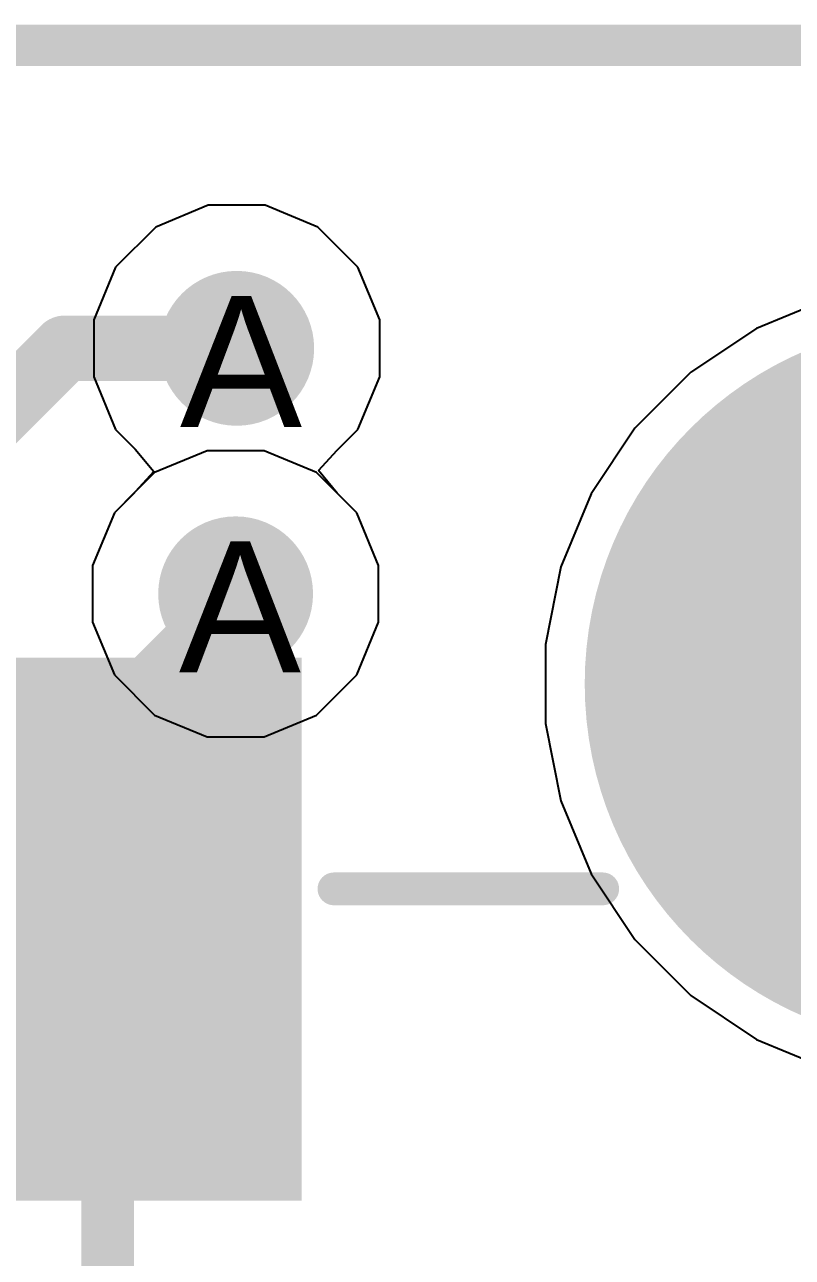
# Model space of a CAD drawing. Header units: inches. Extents: x 0 to 208, y 0 to 213.
# Drawn here: x 2.4208 to 2.5379, y 3.9048 to 4.0928 of the extents above; entities that cross this region are included whole.
import ezdxf

# ---------------------------------------------------------------- set-up
doc = ezdxf.new("R2010")
doc.units = ezdxf.units.IN
doc.header["$MEASUREMENT"] = 0
for name, color, linetype in [('Bottom Layer', 5, 'Continuous'), ('Bottom Solder', 6, 'Continuous'), ('Drill Drawing', 1, 'Continuous'), ('L2_GND1', 16, 'Continuous'), ('L3_SIG1', 76, 'Continuous'), ('L4_PWR', 90, 'Continuous'), ('L5_GND2', 156, 'Continuous'), ('L6_SIG2', 130, 'Continuous'), ('L7_GND3', 216, 'Continuous'), ('Multi-Layer', 9, 'Continuous'), ('Pad Holes', 156, 'Continuous'), ('Top Layer', 1, 'Continuous'), ('Top Overlay', 2, 'Continuous'), ('Top Paste', 8, 'Continuous'), ('Top Solder', 216, 'Continuous'), ('Via Holes', 16, 'Continuous')]:
    doc.layers.add(name, color=color, linetype=linetype)
doc.styles.add('Arial', font='', dxfattribs={"height": 0.2})
doc.styles.get('Arial').set_extended_font_data('Arial')

# ---------------------------------------------------------------- blocks, each defined once
blk = doc.blocks.new('10029449_111RLF_7')
at = {"layer": 'Bottom Layer'}
h = blk.add_hatch(color=5, dxfattribs=at)
edge = h.paths.add_edge_path()
edge.add_arc((-0.2854338, 0.0787398), 0.0511811, 0, 360)
at = {"layer": 'Bottom Solder'}
h = blk.add_hatch(color=6, dxfattribs=at)
edge = h.paths.add_edge_path()
edge.add_arc((-0.2854338, 0.0787398), 0.0551811, 0, 360)
at = {"layer": 'L2_GND1'}
h = blk.add_hatch(color=16, dxfattribs=at)
edge = h.paths.add_edge_path()
edge.add_arc((-0.2854338, 0.0787398), 0.0511811, 0, 360)
at = {"layer": 'L3_SIG1'}
h = blk.add_hatch(color=76, dxfattribs=at)
edge = h.paths.add_edge_path()
edge.add_arc((-0.2854338, 0.0787398), 0.0511811, 0, 360)
at = {"layer": 'L4_PWR'}
h = blk.add_hatch(color=90, dxfattribs=at)
edge = h.paths.add_edge_path()
edge.add_arc((-0.2854338, 0.0787398), 0.0511811, 0, 360)
at = {"layer": 'L5_GND2'}
h = blk.add_hatch(color=156, dxfattribs=at)
edge = h.paths.add_edge_path()
edge.add_arc((-0.2854338, 0.0787398), 0.0511811, 0, 360)
at = {"layer": 'L6_SIG2'}
h = blk.add_hatch(color=130, dxfattribs=at)
edge = h.paths.add_edge_path()
edge.add_arc((-0.2854338, 0.0787398), 0.0511811, 0, 360)
at = {"layer": 'L7_GND3'}
h = blk.add_hatch(color=216, dxfattribs=at)
edge = h.paths.add_edge_path()
edge.add_arc((-0.2854338, 0.0787398), 0.0511811, 0, 360)
at = {"layer": 'Multi-Layer'}
h = blk.add_hatch(color=9, dxfattribs=at)
edge = h.paths.add_edge_path()
edge.add_arc((-0.2854338, 0.0787398), 0.0511811, 0, 360)
at = {"layer": 'Pad Holes'}
h = blk.add_hatch(color=7, dxfattribs=at)
edge = h.paths.add_edge_path()
edge.add_arc((-0.2854338, 0.0787398), 0.0255905, 0, 360)
at = {"layer": 'Top Layer'}
for points in [[(-0.1830713, 0.15354335), (-0.1712603, 0.15354335), (-0.1712603, 0.07874025), (-0.1830713, 0.07874025)], [(-0.1633853, 0.15354335), (-0.1515743, 0.15354335), (-0.1515743, 0.07874025), (-0.1633853, 0.07874025)]]:
    blk.add_hatch(color=1, dxfattribs=at).paths.add_polyline_path(points)
h = blk.add_hatch(color=1, dxfattribs=at)
edge = h.paths.add_edge_path()
edge.add_arc((-0.2854338, 0.0787398), 0.0511811, 0, 360)
at = {"layer": 'Top Paste'}
for points in [[(-0.1830713, 0.15354335), (-0.1712603, 0.15354335), (-0.1712603, 0.07874025), (-0.1830713, 0.07874025)], [(-0.1633853, 0.15354335), (-0.1515743, 0.15354335), (-0.1515743, 0.07874025), (-0.1633853, 0.07874025)]]:
    blk.add_hatch(color=8, dxfattribs=at).paths.add_polyline_path(points)
at = {"layer": 'Top Solder'}
for points in [[(-0.1870713, 0.15754335), (-0.1672603, 0.15754335), (-0.1672603, 0.07474025), (-0.1870713, 0.07474025)], [(-0.1673853, 0.15754335), (-0.1475743, 0.15754335), (-0.1475743, 0.07474025), (-0.1673853, 0.07474025)], [(-0.1477013, 0.15754335), (-0.1278903, 0.15754335), (-0.1278903, 0.07474025), (-0.1477013, 0.07474025)]]:
    blk.add_hatch(color=216, dxfattribs=at).paths.add_polyline_path(points)
h = blk.add_hatch(color=216, dxfattribs=at)
edge = h.paths.add_edge_path()
edge.add_arc((-0.2854338, 0.0787398), 0.0551811, 0, 360)
at = {"layer": 'Top Overlay'}
blk.add_lwpolyline([(-0.1919998, 0.1099998, 0.005, 0.005, 0), (-0.2329998, 0.1099998, 0.005, 0.005, 0)], format="xyseb", dxfattribs=at)
for points in [[(-0.2342498, 0.1099998, 0.0025, 0.0025, 1), (-0.2317498, 0.1099998, 0.0025, 0.0025, 1)], [(-0.1932498, 0.1099998, 0.0025, 0.0025, 1), (-0.1907498, 0.1099998, 0.0025, 0.0025, 1)]]:
    blk.add_lwpolyline(points, format="xyseb", close=True, dxfattribs=at)

msp = doc.modelspace()

# ---------------------------------------------------------------- hatches: boundary and pattern name
at = {"layer": 'Bottom Layer'}
h = msp.add_hatch(color=5, dxfattribs=at)
edge = h.paths.add_edge_path()
edge.add_arc((2.4531658, 4.0434422), 0.011811, 0, 360)
h = msp.add_hatch(color=5, dxfattribs=at)
edge = h.paths.add_edge_path()
edge.add_arc((2.4529998, 4.0060002), 0.011811, 0, 360)
at = {"layer": 'L2_GND1'}
h = msp.add_hatch(color=16, dxfattribs=at)
edge = h.paths.add_edge_path()
edge.add_arc((2.4531658, 4.0434422), 0.011811, 0, 360)
h = msp.add_hatch(color=16, dxfattribs=at)
edge = h.paths.add_edge_path()
edge.add_arc((2.4529998, 4.0060002), 0.011811, 0, 360)
at = {"layer": 'L3_SIG1'}
h = msp.add_hatch(color=76, dxfattribs=at)
edge = h.paths.add_edge_path()
edge.add_arc((2.4531658, 4.0434422), 0.011811, 0, 360)
h = msp.add_hatch(color=76, dxfattribs=at)
edge = h.paths.add_edge_path()
edge.add_arc((2.4529998, 4.0060002), 0.011811, 0, 360)
at = {"layer": 'L4_PWR'}
h = msp.add_hatch(color=90, dxfattribs=at)
edge = h.paths.add_edge_path()
edge.add_arc((2.4531658, 4.0434422), 0.011811, 0, 360)
h = msp.add_hatch(color=90, dxfattribs=at)
edge = h.paths.add_edge_path()
edge.add_arc((2.4529998, 4.0060002), 0.011811, 0, 360)
at = {"layer": 'L5_GND2'}
h = msp.add_hatch(color=156, dxfattribs=at)
edge = h.paths.add_edge_path()
edge.add_arc((2.4531658, 4.0434422), 0.011811, 0, 360)
h = msp.add_hatch(color=156, dxfattribs=at)
edge = h.paths.add_edge_path()
edge.add_arc((2.4529998, 4.0060002), 0.011811, 0, 360)
at = {"layer": 'L6_SIG2'}
h = msp.add_hatch(color=130, dxfattribs=at)
edge = h.paths.add_edge_path()
edge.add_arc((2.4531658, 4.0434422), 0.011811, 0, 360)
h = msp.add_hatch(color=130, dxfattribs=at)
edge = h.paths.add_edge_path()
edge.add_arc((2.4529998, 4.0060002), 0.011811, 0, 360)
at = {"layer": 'L7_GND3'}
h = msp.add_hatch(color=216, dxfattribs=at)
edge = h.paths.add_edge_path()
edge.add_arc((2.4531658, 4.0434422), 0.011811, 0, 360)
h = msp.add_hatch(color=216, dxfattribs=at)
edge = h.paths.add_edge_path()
edge.add_arc((2.4529998, 4.0060002), 0.011811, 0, 360)
at = {"layer": 'Top Layer'}
h = msp.add_hatch(color=1, dxfattribs=at)
edge = h.paths.add_edge_path()
edge.add_arc((2.4531658, 4.0434422), 0.011811, 0, 360)
h = msp.add_hatch(color=1, dxfattribs=at)
edge = h.paths.add_edge_path()
edge.add_arc((2.4529998, 4.0060002), 0.011811, 0, 360)
at = {"layer": 'Via Holes'}
h = msp.add_hatch(color=7, dxfattribs=at)
edge = h.paths.add_edge_path()
edge.add_arc((2.4531658, 4.0434422), 0.0059055, 0, 360)
h = msp.add_hatch(color=7, dxfattribs=at)
edge = h.paths.add_edge_path()
edge.add_arc((2.4529998, 4.0060002), 0.0059055, 0, 360)

# ---------------------------------------------------------------- linework, layer by layer
at = {"layer": 'Bottom Layer'}
msp.add_lwpolyline([(2.369189, 3.9221894, 0.008, 0.008, 0), (2.4529998, 4.0060002, 0.008, 0.008, 0)], format="xyseb", dxfattribs=at)
msp.add_lwpolyline([(2.4509998, 4.0060002, 0.004, 0.004, 1), (2.4549998, 4.0060002, 0.004, 0.004, 1)], format="xyseb", close=True, dxfattribs=at)
at = {"layer": 'L2_GND1'}
for p, q in [((2.4488273, 4.0652532), (2.4408109, 4.0619327)), ((2.4575043, 4.0652532), (2.4488273, 4.0652532)), ((2.4655207, 4.0619327), (2.4575043, 4.0652532)), ((2.4408109, 4.0619327), (2.4346753, 4.0557971)), ((2.4716563, 4.0557971), (2.4655207, 4.0619327)), ((2.4346753, 4.0557971), (2.4313548, 4.0477807)), ((2.4749768, 4.0477807), (2.4716563, 4.0557971)), ((2.4313548, 4.0477807), (2.4313548, 4.0391037)), ((2.4749768, 4.0391037), (2.4749768, 4.0477807)), ((2.4313548, 4.0391037), (2.4346753, 4.0310873)), ((2.4716563, 4.0310873), (2.4749768, 4.0391037)), ((2.4346753, 4.0310873), (2.437692, 4.0280706)), ((2.4684736, 4.0279046), (2.4716563, 4.0310873)), ((2.437692, 4.0280706), (2.4405237, 4.0246375)), ((2.4656419, 4.0248049), (2.4684736, 4.0279046)), ((2.4405237, 4.0246375), (2.437692, 4.0215378)), ((2.4684736, 4.0213718), (2.4656419, 4.0248049)), ((2.437692, 4.0215378), (2.4345093, 4.0183551)), ((2.4714903, 4.0183551), (2.4684736, 4.0213718)), ((2.4345093, 4.0183551), (2.4311888, 4.0103387)), ((2.4748108, 4.0103387), (2.4714903, 4.0183551)), ((2.4311888, 4.0103387), (2.4311888, 4.0016617)), ((2.4748108, 4.0016617), (2.4748108, 4.0103387)), ((2.4311888, 4.0016617), (2.4345093, 3.9936453)), ((2.4714903, 3.9936453), (2.4748108, 4.0016617)), ((2.4345093, 3.9936453), (2.4406449, 3.9875097)), ((2.4653547, 3.9875097), (2.4714903, 3.9936453)), ((2.4406449, 3.9875097), (2.4486613, 3.9841892)), ((2.4573383, 3.9841892), (2.4653547, 3.9875097)), ((2.4486613, 3.9841892), (2.4573383, 3.9841892))]:
    msp.add_line(p, q, dxfattribs=at)
at = {"layer": 'L3_SIG1'}
for p, q in [((2.5435879, 4.0510901), (2.5324537, 4.0464782)), ((2.5324537, 4.0464782), (2.5224331, 4.0397826)), ((2.5224331, 4.0397826), (2.5139114, 4.0312609)), ((2.5139114, 4.0312609), (2.5072158, 4.0212403)), ((2.4486613, 4.0278112), (2.4406449, 4.0244907)), ((2.4573383, 4.0278112), (2.4486613, 4.0278112)), ((2.4653547, 4.0244907), (2.4573383, 4.0278112)), ((2.4406449, 4.0244907), (2.4345093, 4.0183551)), ((2.4714903, 4.0183551), (2.4653547, 4.0244907)), ((2.5072158, 4.0212403), (2.5026039, 4.0101061)), ((2.4345093, 4.0183551), (2.4311888, 4.0103387)), ((2.4748108, 4.0103387), (2.4714903, 4.0183551)), ((2.4311888, 4.0103387), (2.4311888, 4.0016617)), ((2.4748108, 4.0016617), (2.4748108, 4.0103387)), ((2.5026039, 4.0101061), (2.5002527, 3.998286)), ((2.4311888, 4.0016617), (2.4345093, 3.9936453)), ((2.4714903, 3.9936453), (2.4748108, 4.0016617)), ((2.5002527, 3.998286), (2.5002527, 3.9862344)), ((2.4345093, 3.9936453), (2.4406449, 3.9875097)), ((2.4653547, 3.9875097), (2.4714903, 3.9936453)), ((2.4406449, 3.9875097), (2.4486613, 3.9841892)), ((2.4573383, 3.9841892), (2.4653547, 3.9875097)), ((2.5002527, 3.9862344), (2.5026039, 3.9744143)), ((2.4486613, 3.9841892), (2.4573383, 3.9841892)), ((2.5026039, 3.9744143), (2.5072158, 3.9632801)), ((2.5072158, 3.9632801), (2.5139114, 3.9532595)), ((2.5139114, 3.9532595), (2.5224331, 3.9447378)), ((2.5224331, 3.9447378), (2.5324537, 3.9380422)), ((2.5324537, 3.9380422), (2.5435879, 3.9334303))]:
    msp.add_line(p, q, dxfattribs=at)
at = {"layer": 'L4_PWR'}
for p, q in [((2.4488273, 4.0652532), (2.4408109, 4.0619327)), ((2.4575043, 4.0652532), (2.4488273, 4.0652532)), ((2.4655207, 4.0619327), (2.4575043, 4.0652532)), ((2.4408109, 4.0619327), (2.4346753, 4.0557971)), ((2.4716563, 4.0557971), (2.4655207, 4.0619327)), ((2.4346753, 4.0557971), (2.4313548, 4.0477807)), ((2.4749768, 4.0477807), (2.4716563, 4.0557971)), ((2.5435879, 4.0510901), (2.5324537, 4.0464782)), ((2.4313548, 4.0477807), (2.4313548, 4.0391037)), ((2.4749768, 4.0391037), (2.4749768, 4.0477807)), ((2.5324537, 4.0464782), (2.5224331, 4.0397826)), ((2.4313548, 4.0391037), (2.4346753, 4.0310873)), ((2.4716563, 4.0310873), (2.4749768, 4.0391037)), ((2.5224331, 4.0397826), (2.5139114, 4.0312609)), ((2.4346753, 4.0310873), (2.437692, 4.0280706)), ((2.4684736, 4.0279046), (2.4716563, 4.0310873)), ((2.5139114, 4.0312609), (2.5072158, 4.0212403)), ((2.437692, 4.0280706), (2.4405237, 4.0246375)), ((2.4656419, 4.0248049), (2.4684736, 4.0279046)), ((2.4405237, 4.0246375), (2.437692, 4.0215378)), ((2.4684736, 4.0213718), (2.4656419, 4.0248049)), ((2.437692, 4.0215378), (2.4345093, 4.0183551)), ((2.4714903, 4.0183551), (2.4684736, 4.0213718)), ((2.5072158, 4.0212403), (2.5026039, 4.0101061)), ((2.4345093, 4.0183551), (2.4311888, 4.0103387)), ((2.4748108, 4.0103387), (2.4714903, 4.0183551)), ((2.4311888, 4.0103387), (2.4311888, 4.0016617)), ((2.4748108, 4.0016617), (2.4748108, 4.0103387)), ((2.5026039, 4.0101061), (2.5002527, 3.998286)), ((2.4311888, 4.0016617), (2.4345093, 3.9936453)), ((2.4714903, 3.9936453), (2.4748108, 4.0016617)), ((2.5002527, 3.998286), (2.5002527, 3.9862344)), ((2.4345093, 3.9936453), (2.4406449, 3.9875097)), ((2.4653547, 3.9875097), (2.4714903, 3.9936453)), ((2.4406449, 3.9875097), (2.4486613, 3.9841892)), ((2.4573383, 3.9841892), (2.4653547, 3.9875097)), ((2.5002527, 3.9862344), (2.5026039, 3.9744143)), ((2.4486613, 3.9841892), (2.4573383, 3.9841892)), ((2.5026039, 3.9744143), (2.5072158, 3.9632801)), ((2.5072158, 3.9632801), (2.5139114, 3.9532595)), ((2.5139114, 3.9532595), (2.5224331, 3.9447378)), ((2.5224331, 3.9447378), (2.5324537, 3.9380422)), ((2.5324537, 3.9380422), (2.5435879, 3.9334303))]:
    msp.add_line(p, q, dxfattribs=at)
at = {"layer": 'L5_GND2'}
for p, q in [((2.5435879, 4.0510901), (2.5324537, 4.0464782)), ((2.5324537, 4.0464782), (2.5224331, 4.0397826)), ((2.5224331, 4.0397826), (2.5139114, 4.0312609)), ((2.5139114, 4.0312609), (2.5072158, 4.0212403)), ((2.4486613, 4.0278112), (2.4406449, 4.0244907)), ((2.4573383, 4.0278112), (2.4486613, 4.0278112)), ((2.4653547, 4.0244907), (2.4573383, 4.0278112)), ((2.4406449, 4.0244907), (2.4345093, 4.0183551)), ((2.4714903, 4.0183551), (2.4653547, 4.0244907)), ((2.5072158, 4.0212403), (2.5026039, 4.0101061)), ((2.4345093, 4.0183551), (2.4311888, 4.0103387)), ((2.4748108, 4.0103387), (2.4714903, 4.0183551)), ((2.4311888, 4.0103387), (2.4311888, 4.0016617)), ((2.4748108, 4.0016617), (2.4748108, 4.0103387)), ((2.5026039, 4.0101061), (2.5002527, 3.998286)), ((2.4311888, 4.0016617), (2.4345093, 3.9936453)), ((2.4714903, 3.9936453), (2.4748108, 4.0016617)), ((2.5002527, 3.998286), (2.5002527, 3.9862344)), ((2.4345093, 3.9936453), (2.4406449, 3.9875097)), ((2.4653547, 3.9875097), (2.4714903, 3.9936453)), ((2.4406449, 3.9875097), (2.4486613, 3.9841892)), ((2.4573383, 3.9841892), (2.4653547, 3.9875097)), ((2.5002527, 3.9862344), (2.5026039, 3.9744143)), ((2.4486613, 3.9841892), (2.4573383, 3.9841892)), ((2.5026039, 3.9744143), (2.5072158, 3.9632801)), ((2.5072158, 3.9632801), (2.5139114, 3.9532595)), ((2.5139114, 3.9532595), (2.5224331, 3.9447378)), ((2.5224331, 3.9447378), (2.5324537, 3.9380422)), ((2.5324537, 3.9380422), (2.5435879, 3.9334303))]:
    msp.add_line(p, q, dxfattribs=at)
at = {"layer": 'L6_SIG2'}
for p, q in [((2.5435879, 4.0510901), (2.5324537, 4.0464782)), ((2.5324537, 4.0464782), (2.5224331, 4.0397826)), ((2.5224331, 4.0397826), (2.5139114, 4.0312609)), ((2.5139114, 4.0312609), (2.5072158, 4.0212403)), ((2.4486613, 4.0278112), (2.4406449, 4.0244907)), ((2.4573383, 4.0278112), (2.4486613, 4.0278112)), ((2.4653547, 4.0244907), (2.4573383, 4.0278112)), ((2.4406449, 4.0244907), (2.4345093, 4.0183551)), ((2.4714903, 4.0183551), (2.4653547, 4.0244907)), ((2.5072158, 4.0212403), (2.5026039, 4.0101061)), ((2.4345093, 4.0183551), (2.4311888, 4.0103387)), ((2.4748108, 4.0103387), (2.4714903, 4.0183551)), ((2.4311888, 4.0103387), (2.4311888, 4.0016617)), ((2.4748108, 4.0016617), (2.4748108, 4.0103387)), ((2.5026039, 4.0101061), (2.5002527, 3.998286)), ((2.4311888, 4.0016617), (2.4345093, 3.9936453)), ((2.4714903, 3.9936453), (2.4748108, 4.0016617)), ((2.5002527, 3.998286), (2.5002527, 3.9862344)), ((2.4345093, 3.9936453), (2.4406449, 3.9875097)), ((2.4653547, 3.9875097), (2.4714903, 3.9936453)), ((2.4406449, 3.9875097), (2.4486613, 3.9841892)), ((2.4573383, 3.9841892), (2.4653547, 3.9875097)), ((2.5002527, 3.9862344), (2.5026039, 3.9744143)), ((2.4486613, 3.9841892), (2.4573383, 3.9841892)), ((2.5026039, 3.9744143), (2.5072158, 3.9632801)), ((2.5072158, 3.9632801), (2.5139114, 3.9532595)), ((2.5139114, 3.9532595), (2.5224331, 3.9447378)), ((2.5224331, 3.9447378), (2.5324537, 3.9380422)), ((2.5324537, 3.9380422), (2.5435879, 3.9334303))]:
    msp.add_line(p, q, dxfattribs=at)
at = {"layer": 'L7_GND3'}
for p, q in [((2.5435879, 4.0510901), (2.5324537, 4.0464782)), ((2.5324537, 4.0464782), (2.5224331, 4.0397826)), ((2.5224331, 4.0397826), (2.5139114, 4.0312609)), ((2.5139114, 4.0312609), (2.5072158, 4.0212403)), ((2.4486613, 4.0278112), (2.4406449, 4.0244907)), ((2.4573383, 4.0278112), (2.4486613, 4.0278112)), ((2.4653547, 4.0244907), (2.4573383, 4.0278112)), ((2.4406449, 4.0244907), (2.4345093, 4.0183551)), ((2.4714903, 4.0183551), (2.4653547, 4.0244907)), ((2.5072158, 4.0212403), (2.5026039, 4.0101061)), ((2.4345093, 4.0183551), (2.4311888, 4.0103387)), ((2.4748108, 4.0103387), (2.4714903, 4.0183551)), ((2.4311888, 4.0103387), (2.4311888, 4.0016617)), ((2.4748108, 4.0016617), (2.4748108, 4.0103387)), ((2.5026039, 4.0101061), (2.5002527, 3.998286)), ((2.4311888, 4.0016617), (2.4345093, 3.9936453)), ((2.4714903, 3.9936453), (2.4748108, 4.0016617)), ((2.5002527, 3.998286), (2.5002527, 3.9862344)), ((2.4345093, 3.9936453), (2.4406449, 3.9875097)), ((2.4653547, 3.9875097), (2.4714903, 3.9936453)), ((2.4406449, 3.9875097), (2.4486613, 3.9841892)), ((2.4573383, 3.9841892), (2.4653547, 3.9875097)), ((2.5002527, 3.9862344), (2.5026039, 3.9744143)), ((2.4486613, 3.9841892), (2.4573383, 3.9841892)), ((2.5026039, 3.9744143), (2.5072158, 3.9632801)), ((2.5072158, 3.9632801), (2.5139114, 3.9532595)), ((2.5139114, 3.9532595), (2.5224331, 3.9447378)), ((2.5224331, 3.9447378), (2.5324537, 3.9380422)), ((2.5324537, 3.9380422), (2.5435879, 3.9334303))]:
    msp.add_line(p, q, dxfattribs=at)
at = {"layer": 'Top Layer'}
for points in [[(2.2903541, 4.089646, 0.0063299, 0.0063299, 0), (2.7843389, 4.089646, 0.0063299, 0.0063299, 0)], [(2.4137958, 4.0303122, 0.01, 0.01, 0), (2.4269258, 4.0434422, 0.01, 0.01, 0)], [(2.4269258, 4.0434422, 0.01, 0.01, 0), (2.4531658, 4.0434422, 0.01, 0.01, 0)], [(2.4529998, 4.0060002, 0.008, 0.008, 0), (2.4530838, 4.0059162, 0.008, 0.008, 0)], [(2.4530838, 3.9549402, 0.008, 0.008, 0), (2.4530838, 4.0059162, 0.008, 0.008, 0)], [(2.4334798, 3.8961012, 0.008, 0.008, 0), (2.4334798, 3.9548582, 0.008, 0.008, 0)], [(2.4530838, 3.9549402, 0.008, 0.008, 0), (2.4531658, 3.9548582, 0.008, 0.008, 0)]]:
    msp.add_lwpolyline(points, format="xyseb", dxfattribs=at)
for points in [[(2.4244258, 4.0434422, 0.005, 0.005, 1), (2.4294258, 4.0434422, 0.005, 0.005, 1)], [(2.4244258, 4.0434422, 0.005, 0.005, 1), (2.4294258, 4.0434422, 0.005, 0.005, 1)], [(2.4506658, 4.0434422, 0.005, 0.005, 1), (2.4556658, 4.0434422, 0.005, 0.005, 1)], [(2.4509998, 4.0060002, 0.004, 0.004, 1), (2.4549998, 4.0060002, 0.004, 0.004, 1)], [(2.4510838, 4.0059162, 0.004, 0.004, 1), (2.4550838, 4.0059162, 0.004, 0.004, 1)], [(2.4510838, 4.0059162, 0.004, 0.004, 1), (2.4550838, 4.0059162, 0.004, 0.004, 1)], [(2.4314798, 3.9548582, 0.004, 0.004, 1), (2.4354798, 3.9548582, 0.004, 0.004, 1)], [(2.4510838, 3.9549402, 0.004, 0.004, 1), (2.4550838, 3.9549402, 0.004, 0.004, 1)], [(2.4510838, 3.9549402, 0.004, 0.004, 1), (2.4550838, 3.9549402, 0.004, 0.004, 1)], [(2.4511658, 3.9548582, 0.004, 0.004, 1), (2.4551658, 3.9548582, 0.004, 0.004, 1)]]:
    msp.add_lwpolyline(points, format="xyseb", close=True, dxfattribs=at)

# ---------------------------------------------------------------- block references
at = {"rotation": 180}
msp.add_blockref('10029449_111RLF_7', (2.276, 4.071), dxfattribs=at)

# ---------------------------------------------------------------- texts
at = {"layer": 'Drill Drawing', "style": 'Arial'}
for p in [(2.4445013, 4.0314455), (2.4443353, 3.9940035)]:
    msp.add_text('A', height=0.02, dxfattribs=at).set_placement(p)

doc.saveas('drawing.dxf')
